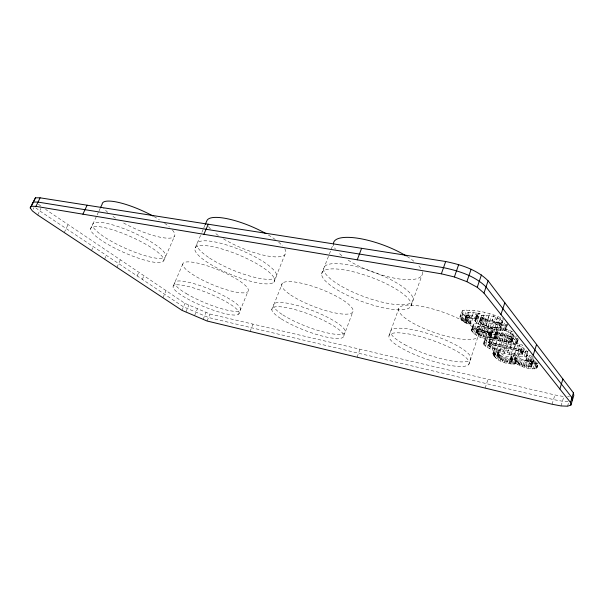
<?xml version="1.0" encoding="UTF-8"?>
<svg xmlns="http://www.w3.org/2000/svg" width="604" height="604" viewBox="0 0 604 604"><rect width="100%" height="100%" fill="white"/><g stroke="black" fill="none" stroke-linecap="round" stroke-linejoin="round"><path stroke-width="0.45" stroke-dasharray="3.02 2.27" d="M499.448 349.573C493.747 357.387 502.596 361.245 508.893 362.143L511.603 353.884L513.309 356.005L513.385 356.881C508.628 357.681 499.787 355.575 499.448 349.573L494.533 348.531C497.409 356.692 508.946 359.546 516.624 358.904L516.911 358.059C523.087 361.796 531.022 364.997 538.209 363.359L536.624 368.432C529.414 369.988 521.516 366.779 515.318 363.064L516.911 358.059M490.931 337.326L492.826 331.687C489.957 327.187 483.049 325.737 478.081 326.394L476.179 332.019C479.161 336.428 485.941 337.893 490.931 337.326L490.524 335.899L492.751 329.067C487.209 325.654 479.682 322.204 473.302 324.401L471.392 330.335C475.952 337.108 486.137 340.535 494.004 339.214L494.276 338.248C500.701 342.355 509.232 345.699 516.775 343.85L518.798 337.787M507.692 323.925L505.405 330.139L500.482 330.682L491.165 329.052L485.201 327.3L480.308 325.224L476.767 322.921L474.85 320.565L476.684 314.639L478.028 313.702L480.014 313.499L478.172 319.01L476.186 319.191L474.85 320.105M494.268 338.791L496.005 332.963C502.4 337.092 510.984 340.429 518.496 338.489L516.775 343.85M476.684 314.639C482.89 323.329 497.054 325.692 507.201 324.62L505.405 330.139M496.005 333.514L495.204 334.261L493.4 334.533L486.711 333.476L483.381 344.114C493.241 353.499 508.727 353.929 521.516 356.587L524.076 348.636C514.819 341.872 501.282 340.497 489.957 339.931L489.701 340.369L490.893 341.728L495.997 344.016L492.894 353.536C495.884 361.637 507.337 364.431 515.031 363.895L515.318 363.064M483.381 344.114L485.163 338.202C497.643 336.277 510.878 341.313 522.762 345.231L521.078 350.509L525.367 352.962L527.224 355.265L526.99 356.043L525.956 356.519L521.516 356.587M471.392 330.335L473.302 324.401M508.893 362.143L511.784 361.887L511.701 361.018L509.987 358.919L514.449 359.893C518.36 364.793 525.646 367.24 531.663 366.371L531.686 365.375L530.252 363.653L525.125 360.135L526.756 355.001L531.444 355.99L529.821 361.147M567.541 406.198L568.726 402.249M561.041 405.933L563.864 396.571L554.91 394.963L209.966 314.035L184.952 303.367L45.579 209.384M552.086 404.242L554.91 394.963M535.801 368.84L537.386 363.782M536.624 368.432L538.353 361.849M536.941 367.798L538.534 362.71M536.76 366.953L531.573 361.947L533.196 356.79M530.327 366.771L531.913 361.713L533.256 361.298L533.287 360.278L531.248 358.013L526.756 355.001M531.203 364.642L532.803 359.546M531.15 366.643L534.019 357.402M530.667 368.712L533.287 360.278M531.663 366.371L533.438 360.867M533.173 363.14L534.789 357.998M533.883 363.721L535.499 358.587M532.803 368.984L534.381 363.955M534.532 364.295L536.141 359.161M535.114 364.839L536.722 359.712M535.62 365.375L537.228 360.248M534.517 369.029L536.095 363.986M536.058 365.881L537.658 360.762M524.287 365.79L525.873 360.762L531.913 361.713M525.993 360.316L527.617 355.182M526.227 360.784L527.851 355.65M524.287 367.224L525.865 362.226M527.224 361.403L528.847 356.277M525.993 366.205L527.579 361.177M527.904 360.731L529.527 355.582M526.152 367.745L527.73 362.74M528.123 362.007L529.738 356.881M527.745 366.553L530.538 357.455M528.107 368.214L531.248 358.013M531.573 361.947L530.697 361.335L532.32 356.179M529.187 366.734L531.86 358.542M530.773 364.159L532.381 359.055M489.957 339.931L488.017 345.48C497.447 352.117 510.735 353.567 522.098 354.276L524.076 348.636M519.251 365.329L520.844 360.339M523.509 351.739L525.186 346.462M519.719 364.144L521.32 359.116L518.036 357.07L516.065 354.835L511.603 353.884M521.154 364.756L522.747 359.735L521.32 359.116M520.829 366.009L522.415 361.018M524.121 356.7L525.767 351.505L527.609 351.309L525.956 356.519M525.367 352.962L527.043 347.7M522.671 365.307L524.264 360.286L522.747 359.735M522.513 366.643L524.091 361.645M526.643 354.193L528.311 348.938M526.99 356.043L528.885 350.026M512.939 364.31L516.065 354.835M514.646 360.127L516.261 355.069M521.078 350.509L518.066 349.286L519.757 344.008M513.853 364.28L515.439 359.304M515.084 360.641L516.692 355.59M522.098 354.276L522.415 353.861L521.312 352.502L518.285 350.969L519.961 345.722M517.515 354.291L519.168 349.112L523.759 349.059M514.548 364.144L516.141 359.161M515.514 361.147L517.122 356.103M515.031 363.895L517.318 356.345M515.288 363.533L516.881 358.542M518.156 356.179L519.802 351.03L525.767 351.505M516.428 362.106L518.036 357.07M520.029 351.747L521.705 346.5M516.495 363.857L518.096 358.859M519.644 354.488L521.297 349.293M517.334 362.8L518.942 357.779M521.312 352.502L522.981 347.262M517.809 364.62L519.402 359.622M521.169 354.488L522.83 349.278M518.436 363.48L520.036 358.459M522.128 353.234L523.796 348.002M512.917 344.552L514.631 339.229M507.571 361.894L509.172 356.926M517.077 343.163L514.955 339.893L516.699 334.473M511.429 353.287L513.083 348.131L519.168 349.112M514.661 344.552L516.375 339.221M510.184 359.154L511.807 354.118M488.266 345.058L495.31 345.36L513.415 349.346L515.099 344.106M516.118 341.117L517.855 335.711M509.013 363.736L510.599 358.791M510.682 359.07L512.298 354.035M510.629 359.667L512.245 354.639M509.972 362.272L511.573 357.289M483.472 343.321C493.695 341.245 504.476 345.926 514.51 348.078L516.201 342.808M515.959 344.318L517.673 338.972M511.067 360.18L512.675 355.152M516.858 342.257L518.587 336.866M511.263 360.414L512.879 355.386M510.818 362.264L512.418 357.281M510.523 364.038L512.109 359.086M511.701 361.018L513.83 354.359M511.429 362.136L513.03 357.145M511.784 361.887L513.483 356.503M514.057 355.492L515.703 350.358L519.802 351.03M514.774 353.891L516.428 348.719M518.285 350.969L516.08 350.169L517.764 344.929M511.837 364.227L513.423 359.267M513.747 359.742L515.363 354.684M514.955 339.893L511.709 337.583L513.46 332.147L506.582 329.203L501.101 327.813L497.122 327.225L494.419 335.613C496.813 340.158 503.041 340.792 507.579 341.887L510.554 332.698C506.212 330.833 501.124 328.787 496.397 329.867L496.178 330.275C499.561 335.522 507.7 337.009 513.551 336.413L513.279 334.797L510.554 332.698M511.709 337.583L509.625 336.511L511.384 331.067M504.272 353.4L505.925 348.304L515.703 350.358M502.332 360.188L503.932 355.228M506.665 347.632L508.357 342.415M502.354 361.713L503.955 356.783M508.092 343.842L509.806 338.542M507.579 341.887L511.233 342.023L512.064 341.388L509.927 338.776L511.671 333.37M509.104 342.075L510.825 336.745M503.487 360.686L505.095 355.726M510.841 339.471L512.585 334.072M510.32 342.121L512.049 336.783M507.481 352.479L509.142 347.345L513.083 348.131M504.748 361.132L506.348 356.171M511.543 340.188L513.279 334.797M504.476 362.491L506.061 357.553M511.233 342.023L512.962 336.67M510.727 344.31L512.441 339.003M511.973 340.86L513.71 335.477M511.822 341.773L513.551 336.413M512.064 341.388L513.8 336.02M510.44 346.9L512.139 341.637M506.114 361.539L507.707 356.571M510.274 348.5L511.958 343.276M513.483 338.716L515.235 333.287M509.217 354.518L510.863 349.406M506.688 363.163L508.281 358.225M500.799 344.627L502.505 339.403M502.135 340.641L503.864 335.333M497.756 354.993L499.395 349.98M501.909 342.166L503.63 336.889M497.764 355.394L499.387 350.38M497.817 355.794L499.448 350.788M496.911 358.919L498.519 353.982M494.419 335.613L495.197 334.956L497.281 334.873L504.31 336.3L506.582 329.203M497.938 356.194L499.561 351.203M498.104 356.602L499.727 351.611M499.961 350.735L501.622 345.624L509.142 347.345M498.338 357.017L501.509 347.187L505.925 348.304M498.625 357.432L500.24 352.457M503.872 341.124L505.601 335.816M498.972 357.855L500.588 352.887M502.604 346.741L505.571 337.5M498.496 359.893L500.097 354.956M509.927 338.776L505.956 336.851L507.715 331.445M499.614 358.489L501.222 353.521M509.625 336.511L507.3 335.514L509.066 330.078M505.752 341.554L507.473 336.232M500.384 359.086L501.992 354.118M507.466 337.455L509.217 332.049M505.91 343.344L507.624 338.051M500.339 360.837L501.939 355.907M503.479 351.596L505.14 346.469M501.29 359.652L502.898 354.691M505.865 345.745L507.564 340.505M496.631 338.217L498.368 332.91M505.895 329.459L505.042 327.368L501.509 324.446L503.336 318.852C490.773 313.182 476.231 309.097 462.445 310.569L459.863 316.798L459.999 317.915C462.324 321.6 466.454 324.001 470.841 324.054L472.653 318.693L468.1 315.454L466.975 313.219L468.795 312.359L470.652 312.283L480.014 313.499M500.399 328.025L502.558 321.57C497.492 316.232 488.674 314.744 481.599 315.303L479.44 321.721C484.597 327.021 493.317 328.214 500.399 328.025L502.558 321.57M496.881 339.961L498.602 334.684M495.31 345.36L497.001 340.188M495.899 343.668L497.605 338.466M498.791 335.054L501.101 327.813M497.749 338.882L499.478 333.574M500.482 330.682L502.271 325.209M493.007 354.027L494.646 349.029M493.151 354.495L494.782 349.505M493.309 354.941L495.295 348.697M493.498 355.363L495.129 350.388M498.406 340.747L500.135 335.469M493.717 355.771L495.34 350.796M499.063 339.516L500.791 334.208M503.54 325.873L505.367 320.294M500.618 335.379L502.377 329.988M493.959 356.156L495.574 351.188M494.223 356.526L495.846 351.566M495.952 351.12L497.613 346.047L501.509 347.187M502.664 330.758L504.453 325.269M495.348 354.065L496.986 349.052M494.525 356.889L496.141 351.928M496.911 349.912L498.579 344.808L501.622 345.624M471.535 329.671C477.945 327.564 485.427 331.015 490.992 334.405L491.15 333.227C494.563 331.536 498.632 333.363 502.151 333.876L503.925 328.448M498.632 345.949L502.264 334.805M485.148 388.093L488.024 379.267M505.042 327.368L506.854 321.804M502.528 335.809L506.114 325.065M495.59 357.923L497.205 352.97M497.039 354.435L498.678 349.414M505.774 328.538L507.579 322.989M492.615 332.623L494.382 327.247L497.122 327.225M500.776 327.647L499.553 325.654L495.605 323.48L497.439 317.915M488.364 346.1L490.04 340.996M490.448 339.72L492.177 334.488M489.112 344.831L490.803 339.697M494.955 327.934L496.76 322.453L501.426 322.732L502.581 322.113M494.54 329.792L496.329 324.348M493.823 332.547L495.597 327.157M489.217 346.832L490.893 341.728M491.679 339.78L493.4 334.533M497.198 324.189L499.025 318.625M490.561 344.808L492.252 339.659M489.655 348.78L491.316 343.714L487.096 341.328L485.065 339.01M492.69 339.712L494.419 334.457M491.815 343.012L493.521 337.825M490.493 347.572L492.162 342.483M494.638 335.212L496.397 329.867M496.896 328.191L498.693 322.702M493.483 339.524L496.292 330.811M501.509 324.446L498.934 323.08L500.769 317.485M495.197 334.956L496.956 329.603M498.511 324.914L500.339 319.357M494.004 339.214L496.005 332.963M495.001 336.813L496.745 331.49M492.622 344.982L494.314 339.826M496.088 334.843L497.847 329.482M497.771 330.365L500.255 322.8M497.183 332.849L498.957 327.443M492.2 348.334L493.868 343.238M495.718 337.53L497.462 332.215M499.553 325.654L501.373 320.097M495.499 339.131L497.228 333.846M497.281 334.873L499.04 329.505M492.547 349.958L494.208 344.892L491.316 343.714M499.621 328.244L502.128 320.852M488.055 328.221L489.852 322.8M487.156 332.147L488.923 326.802M490.524 335.899L487.013 333.514L488.772 328.191M486.016 337.206L487.753 331.958L491.52 332.389L492.826 331.687M484.355 342.808L486.054 337.674M459.863 316.798L460.595 315.998C471.158 314.186 481.894 318.21 492.132 320.535L493.981 314.948M484.076 345.194L485.759 340.105M490.237 326.998L493.619 316.624M488.123 334.065L490.335 327.519M487.541 337.477L489.278 332.23M486.039 342.581L487.745 337.432M487.375 339.244L489.097 334.027M489.081 334.646L490.833 329.331M485.42 346.402L487.096 341.328M491.165 329.052L492.955 323.616M489.852 333.619L491.611 328.274M488.802 337.636L490.531 332.374M495.605 323.48L493.778 322.8L495.612 317.236M489.882 335.258L491.633 329.943M492.637 327.519L494.442 322.045L496.76 322.453M489.014 339.546L490.742 334.314M490.909 333.74L492.917 327.866L494.382 327.247M489.784 337.659L491.52 332.389M488.53 342.649L490.237 337.485M491.716 332.849L493.491 327.481M490.501 337.561L492.237 332.283M487.277 347.602L489.701 340.369M490.954 336.503L492.698 331.203M498.934 323.08L495.831 321.781L497.673 316.186M482.928 324.582L484.74 319.131L482.483 317.704L481.229 315.703M482.611 326.296L484.408 320.883M476.179 332.019L477.477 331.324L481.29 331.77L483.057 326.47M479.395 321.185L481.69 320.445L485.072 320.739L486.915 315.205M480.293 335.469L482.037 330.237L479.176 328.501L478.081 327.24L478.081 326.394M482.294 330.305L484.076 324.967M484.408 325.239L486.22 319.788L484.74 319.131M480.558 337.243L482.286 332.041C478.851 330.494 474.691 328.787 473.151 325.08M481.539 335.967L483.276 330.735L482.037 330.237M481.29 331.77L482.906 332.14L484.672 326.824M483.97 330.849L486.998 321.887M487.805 319.32L489.655 313.74M485.072 320.739L487.3 321.124L489.142 315.582M486.122 325.858L487.926 320.414L494.442 322.045M482.906 336.42L484.642 331.188L487.753 331.958M482.906 332.14L484.4 332.547L486.16 327.232M482.709 338.021L484.438 332.812L486.711 333.476M485.601 331.468L487.375 326.122M484.4 336.836L486.137 331.596M487.013 333.514L485.767 333.008L487.526 327.685M488.062 326.447L491.467 316.073M476.533 329.044L478.315 323.729M478.368 324.099L480.18 318.678M475.001 334.389L476.745 329.172M479.44 321.721L481.599 315.303M476.322 332.494L478.519 326.152M479.878 322.4L481.705 316.934M480.535 320.543L482.369 315.046M476.76 333.091L478.511 327.844M477.477 331.324L479.244 326.039M480.663 323.163L482.483 317.704M476.631 335.394L478.368 330.192M481.69 320.445L483.525 314.941M477.424 333.74L480.595 324.106M480.308 325.224L482.12 319.803M478.474 331.347L480.233 326.054M482.853 318.134L484.71 312.578M478.232 334.352L479.984 329.12M481.682 323.887L483.494 318.436M483.2 320.513L485.042 314.994M468.712 364.529A42.484 9.83 19.3 0 0 415.597 335.416A42.484 9.83 19.3 0 0 403.087 348.991A42.484 9.83 19.3 0 0 468.712 364.529L477.885 337.002A42.137 11.046 19 0 0 425.518 307.179A42.137 11.046 19 0 0 412.396 322.8A42.137 11.046 19 0 0 477.885 337.002M479.742 331.498L481.509 326.198M480.58 329.829L482.354 324.499M478.504 336.36L480.24 331.158M479.191 334.926L480.935 329.693M470.841 324.054L466.273 320.845L465.14 318.633L466.952 317.802L468.81 317.742L474.412 318.346L476.262 312.849M474.85 320.565L476.918 314.246M472.147 329.195L473.921 323.918M475.522 319.41L477.364 313.929M471.709 331.181L473.468 325.941M475.069 321.094L476.896 315.643M476.186 319.191L478.028 313.702M475.507 321.698L477.334 316.254M473.196 328.931L474.971 323.631M477.296 316.987L479.153 311.453M472.487 332.223L474.238 326.99M477.069 319.055L478.912 313.559M474.661 328.878L476.435 323.57M476.767 322.921L478.587 317.493M473.619 333.325L475.371 328.108M466.952 317.802L468.795 312.359M468.024 315.567L469.889 310.071M466.273 320.845L468.1 315.454M465.646 323.019L467.451 317.681L462.823 313.982L461.705 311.392M466.756 321.29L468.576 315.915M466.454 323.185L468.259 317.84M467.3 321.751L469.119 316.368M468.81 317.742L470.652 312.283M467.904 322.204L469.716 316.828M468.236 323.533L470.373 317.296M469.27 323.132L471.082 317.764M471.294 317.923L473.143 312.449M472.222 316.103L474.087 310.592M470.033 323.593L471.845 318.225M470.025 323.895L471.837 318.534M462.211 315.522L464.068 310.071M460.995 319.357L462.823 313.982M461.403 319.788L463.223 314.42M461.864 320.226L463.683 314.865M462.377 320.679L464.197 315.318M464.695 315.371L466.552 309.905M462.943 321.139L464.763 315.786M463.562 321.607L465.374 316.262M465.14 318.633L466.975 313.219M464.212 322.083L466.031 316.73M465.186 319.403L467.013 313.997M465.729 318.104L467.564 312.676M464.906 322.551L466.718 317.206M465.85 320.399L467.677 315.009M459.999 317.915L462.445 310.569M410.962 306.062A47.55 12.941 20.3 0 0 348.689 270.735A47.55 12.941 20.3 0 0 339.682 291.294A47.55 12.941 20.3 0 0 410.962 306.062L422.068 274.948M389.059 335.537L398.799 308.523M357.085 357.198L360.007 349.233M343.721 336.134L353.03 311.241M321.63 273.974L329.044 254.873M329.384 254.005L333.453 243.518A47.097 14.496 20.1 0 0 335.477 249.188M271.792 309.792L282.468 283.065M273.778 282.264A43.035 10.532 22.6 0 0 222.884 249.248A43.035 10.532 22.6 0 0 207.746 262.574A43.035 10.532 22.6 0 0 273.778 282.264L284.816 254.797M250.086 331.385L253.008 324.129M238.656 314.178A35.681 7.044 22.5 0 0 194.941 288.357A35.681 7.044 22.5 0 0 184.741 297.274A35.681 7.044 22.5 0 0 238.656 314.178L247.851 291.679A35.44 7.935 22.7 0 0 204.847 265.058A35.44 7.935 22.7 0 0 194.111 275.394A35.44 7.935 22.7 0 0 247.851 291.679M207.059 321.003L209.966 314.035M203.155 319.342L206.07 312.374M194.541 315.681L197.485 308.712M185.904 312.011L188.871 305.035M181.97 310.343L184.952 303.367M195.183 247.912L201.57 233.099M201.932 232.253L203.397 228.856M203.759 228.002L205.224 224.605M162.937 297.764L166.04 290.615M173.22 286.13L182.974 263.571M163.775 260.724L174.669 235.9M142.317 279.38L143.941 275.711M137.176 275.952L138.822 272.261M116.934 267.368L120.355 259.803M104.575 259.199L106.327 255.364M91.514 250.577L93.318 246.674M90.54 229.067L96.738 215.771M97.123 214.941L98.671 211.627M99.056 210.796L100.219 208.312M492.917 327.866L492.751 329.067M64.258 232.563L68.056 224.545M37.705 215.016L40.906 208.418M33.182 209.256L33.99 207.595M567.586 396.669L569.451 396.715M568.032 401.426L562.452 401.245L553.498 399.599L208.516 317.515L183.465 306.847L39.705 210.887L34.398 206.757M474.412 318.346L478.172 319.01M467.451 317.681L472.653 318.693M487.3 321.124L493.778 322.8M525.125 360.135L530.697 361.335M492.894 353.536L497.817 354.601M502.151 333.876L507.3 335.514M524.264 360.286L525.873 360.762M513.415 349.346L516.08 350.169M495.997 344.016L498.579 344.808M483.276 330.735L484.642 331.188M504.31 336.3L505.956 336.851M484.4 332.547L485.767 333.008M492.132 320.535L495.831 321.781M514.51 348.078L518.066 349.286M494.208 344.892L497.613 346.047M482.286 332.041L484.438 332.812M486.22 319.788L487.926 320.414M38.399 204.167L41.042 206.251M284.763 248.81A42.673 11.823 22.7 0 1 268.191 256.111A42.673 11.823 22.7 0 1 222.695 238.361M218.301 235.469A42.673 11.823 22.7 0 1 214.36 232.495M210.471 228.916A42.673 11.823 22.7 0 1 208.342 226.326M268.395 235.024A42.673 11.823 22.7 0 1 275.288 239.546M278.671 242.174A42.673 11.823 22.7 0 1 282.664 245.994M422.279 271.777A47.097 14.496 20.1 0 1 396.632 278.565A47.097 14.496 20.1 0 1 346.432 259.025M341.902 255.703A47.097 14.496 20.1 0 1 338.595 252.789M407.058 256.458A47.097 14.496 20.1 0 1 415.046 262.212M418.851 265.896A47.097 14.496 20.1 0 1 421.441 269.55M172.419 230.048A39.66 9.679 24.3 0 1 162.914 237.697A39.66 9.679 24.3 0 1 122.106 222.174M115.462 218.127A39.66 9.679 24.3 0 1 112.072 215.794M107.791 212.397A39.66 9.679 24.3 0 1 103.609 207.957M153.982 216.564A39.66 9.679 24.3 0 1 159.411 219.758M164.628 223.246A39.66 9.679 24.3 0 1 169.407 227.028M508.779 350.841C497.817 351.52 500.414 343.925 508.779 350.841M186.311 293.604A35.644 7.195 22.6 0 0 240.196 310.411A35.644 7.195 22.6 0 0 196.602 284.454A35.644 7.195 22.6 0 0 186.311 293.604M290.788 295.039A38.18 9.362 21.1 0 0 351.354 313.204A38.18 9.362 21.1 0 0 309.769 285.398A38.18 9.362 21.1 0 0 290.788 295.039M404.65 344.597A42.431 10.042 19.2 0 0 470.252 359.909A42.431 10.042 19.2 0 0 417.266 330.675A42.431 10.042 19.2 0 0 404.65 344.597M281.328 318.942A38.467 8.328 21.2 0 0 342.128 337.84A38.467 8.328 21.2 0 0 299.795 311A38.467 8.328 21.2 0 0 281.328 318.942M282.914 314.933A38.422 8.501 21.2 0 0 343.676 333.71A38.422 8.501 21.2 0 0 301.471 306.704A38.422 8.501 21.2 0 0 282.914 314.933M209.648 258.112A42.975 10.751 22.6 0 0 275.628 277.651A42.975 10.751 22.6 0 0 224.907 244.439A42.975 10.751 22.6 0 0 209.648 258.112M341.57 286.349A47.474 13.205 20.3 0 0 412.826 300.83A47.474 13.205 20.3 0 0 350.728 265.36A47.474 13.205 20.3 0 0 341.57 286.349M100.996 234.684A39.917 8.796 24 0 0 163.518 258.097A39.917 8.796 24 0 0 122.854 228.282A39.917 8.796 24 0 0 100.996 234.684M99.116 238.754A39.97 8.615 24 0 0 161.706 262.219A39.97 8.615 24 0 0 120.883 232.623A39.97 8.615 24 0 0 99.116 238.754"/><path stroke-width="0.91" d="M570.946 405.042L570.531 402.498L573.415 392.849L488.092 280.792C476.835 269.497 460.905 264.695 445.684 261.509L40.106 197.825L35.477 197.802L30.2 207.897L32.374 210.924L37.705 215.016L181.97 310.343L207.059 321.003L552.086 404.242L561.041 405.933L567.541 406.198L570.946 405.042L573.8 395.492L573.415 392.849M559.863 389.006L562.89 379.033M533.173 355.28L536.579 344.469M500.942 314.533L504.816 302.755M570.531 402.498L483.97 293.076L488.092 280.792M483.97 293.076L477.236 287.293L481.426 274.911M477.236 287.293L466.877 281.675L471.128 269.256M30.2 207.897L31.34 206.266L35.953 206.357L441.365 273.816L454.389 276.949L458.685 264.56M441.365 273.816L445.684 261.509M357.243 259.818L361.6 248.312M203.91 234.307L208.237 224.227M205.224 224.605L207.051 220.362A42.673 11.823 22.7 0 1 265.888 233.559M100.604 207.482L102.144 204.167A39.66 9.679 24.3 0 1 153.167 216.119M82.907 214.171L87.119 205.209M35.953 206.357L40.106 197.825M31.34 206.266L35.477 197.802M32.254 203.699L33.409 202.03L38.029 202.091L443.525 267.647C458.761 270.902 474.684 275.711 486.031 286.923L571.973 397.666L572.373 400.263M454.389 276.949L466.877 281.675M333.453 243.518A47.097 14.496 20.1 0 1 359.523 238.512A47.097 14.496 20.1 0 1 406.281 255.983"/></g></svg>
